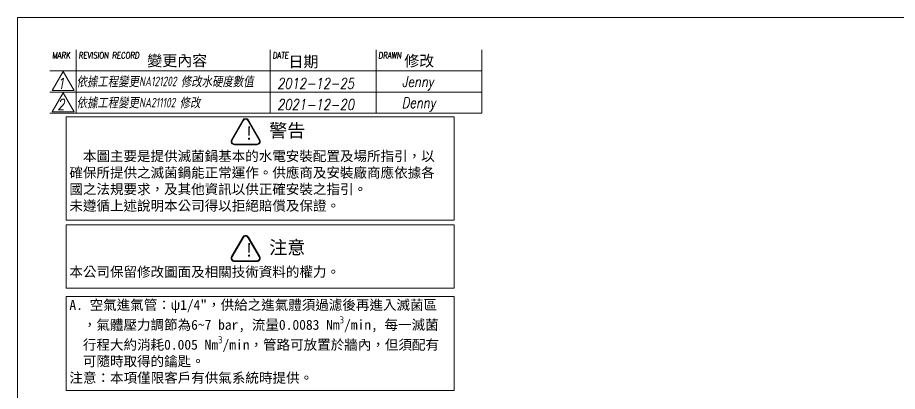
# Model space of a CAD drawing. Header units: millimetres. Extents: x -207391 to -140183, y -25011 to -12692.
# Drawn here: x -207391 to -200738, y -19598 to -16771 of the extents above; entities that cross this region are included whole.
import ezdxf

# ---------------------------------------------------------------- set-up
doc = ezdxf.new("R2010")
doc.units = ezdxf.units.MM
doc.layers.get('0').update_dxf_attribs({"lineweight": 25})
for name, color, linetype, lineweight in [('D', 3, 'Continuous', 13), ('F', 7, 'Continuous', 15), ('T', 4, 'Continuous', 15)]:
    doc.layers.add(name, color=color, linetype=linetype, lineweight=lineweight)
doc.styles.get("Standard").update_dxf_attribs({"font": 'KAIU.TTF'})
doc.styles.add('STU25', font='isocp2.shx')
doc.styles.add('Text', font='romans.shx', dxfattribs={"width": 0.8, "oblique": 10})

msp = doc.modelspace()

# ---------------------------------------------------------------- hatches: boundary and pattern name
at = {"layer": 'D'}
h = msp.add_hatch(color=11, dxfattribs=at)
edge = h.paths.add_edge_path()
edge.add_line((-205688.41, -17547.043), (-205773.769, -17694.889))
edge.add_arc((-205752.118, -17707.389), 25, 149.9999999, 270)
edge.add_line((-205752.118, -17732.389), (-205581.4, -17732.389))
edge.add_arc((-205581.4, -17707.389), 25, 270, 389.9999999)
edge.add_line((-205559.75, -17694.889), (-205645.109, -17547.043))
edge.add_arc((-205666.759, -17559.543), 25, 30, 150)
edge = h.paths.add_edge_path(flags=16)
edge.add_arc((-205666.759, -17559.543), 20, 30, 150)
edge.add_line((-205684.08, -17549.543), (-205769.439, -17697.389))
edge.add_arc((-205752.118, -17707.389), 20, 149.9999999, 270)
edge.add_line((-205752.118, -17727.389), (-205581.4, -17727.389))
edge.add_arc((-205581.4, -17707.389), 20, 270, 389.9999999)
edge.add_line((-205564.08, -17697.389), (-205649.439, -17549.543))
h = msp.add_hatch(color=11, dxfattribs=at)
edge = h.paths.add_edge_path()
edge.add_ellipse((-205752.118, -18591.384), major_axis=(25, 0), ratio=1, start_angle=149.9999999, end_angle=270)
edge.add_line((-205752.118, -18616.384), (-205581.4, -18616.384))
edge.add_ellipse((-205581.4, -18591.384), major_axis=(25, 0), ratio=1, start_angle=270, end_angle=389.9999999)
edge.add_line((-205559.75, -18578.884), (-205645.109, -18431.038))
edge.add_ellipse((-205666.759, -18443.538), major_axis=(25, 0), ratio=1, start_angle=30, end_angle=150)
edge.add_line((-205688.41, -18431.038), (-205773.769, -18578.884))
edge = h.paths.add_edge_path(flags=16)
edge.add_ellipse((-205752.118, -18591.384), major_axis=(20, 0), ratio=1, start_angle=149.9999999, end_angle=270)
edge.add_line((-205752.118, -18611.384), (-205581.4, -18611.384))
edge.add_ellipse((-205581.4, -18591.384), major_axis=(20, 0), ratio=1, start_angle=270, end_angle=389.9999999)
edge.add_line((-205564.08, -18581.384), (-205649.439, -18433.538))
edge.add_ellipse((-205666.759, -18443.538), major_axis=(20, 0), ratio=1, start_angle=30, end_angle=150)
edge.add_line((-205684.08, -18433.538), (-205769.439, -18581.384))

# ---------------------------------------------------------------- linework, layer by layer
at = {"layer": 'D', "color": 11}
for p, q in [((-205688.41, -17547.043), (-205773.769, -17694.889)), ((-205684.08, -17549.543), (-205769.439, -17697.389)), ((-205649.439, -17549.543), (-205564.08, -17697.389)), ((-205645.109, -17547.043), (-205559.75, -17694.889)), ((-205752.118, -17727.389), (-205581.4, -17727.389)), ((-205752.118, -17732.389), (-205581.4, -17732.389)), ((-205688.41, -18431.038), (-205773.769, -18578.884)), ((-205684.08, -18433.538), (-205769.439, -18581.384)), ((-205649.439, -18433.538), (-205564.08, -18581.384)), ((-205645.109, -18431.038), (-205559.75, -18578.884)), ((-205752.118, -18611.384), (-205581.4, -18611.384)), ((-205752.118, -18616.384), (-205581.4, -18616.384))]:
    msp.add_line(p, q, dxfattribs=at)
for points in [[(-207023.685, -17520.75), (-204091.029, -17520.75), (-204091.029, -18302.942), (-207023.685, -18302.942)], [(-207023.685, -18337.341), (-204091.029, -18337.341), (-204091.029, -18818.137), (-207023.685, -18818.137)], [(-207023.685, -18881.188), (-204091.029, -18881.188), (-204091.029, -19592.067), (-207023.685, -19592.067)]]:
    msp.add_lwpolyline(points, close=True, dxfattribs=at)
for centre, radius, start, end in [((-205666.759, -17559.543), 25, 30, 150), ((-205666.759, -17559.543), 20, 30, 150), ((-205752.118, -17707.389), 25, 149.9999999, 270), ((-205581.4, -17707.389), 25, 270, 29.9999999), ((-205752.118, -17707.389), 20, 149.9999999, 270), ((-205581.4, -17707.389), 20, 270, 29.9999999), ((-205666.759, -18443.538), 25, 30, 150), ((-205666.759, -18443.538), 20, 30, 150), ((-205752.118, -18591.384), 25, 149.9999999, 270), ((-205752.118, -18591.384), 20, 149.9999999, 270), ((-205581.4, -18591.384), 25, 270, 29.9999999), ((-205581.4, -18591.384), 20, 270, 29.9999999)]:
    msp.add_arc(centre, radius, start, end, dxfattribs=at)
at = {"layer": 'F', "color": 7}
for p, q in [((-206947.539, -17014.68), (-206947.539, -17494.68)), ((-205480.739, -17494.68), (-205480.739, -17014.68)), ((-204680.739, -17494.68), (-204680.739, -17014.68)), ((-203880.739, -17494.68), (-203880.739, -17014.68)), ((-203880.739, -17174.68), (-207147.539, -17174.68)), ((-207147.539, -17334.68), (-203880.739, -17334.68)), ((-207147.539, -17494.68), (-203880.739, -17494.68))]:
    msp.add_line(p, q, dxfattribs=at)
at = {"layer": 'F'}
msp.add_line((-203880.739, -17014.68), (-203880.739, -17334.68), dxfattribs=at)
at = {"layer": 'F', "color": 6}
msp.add_lwpolyline([(-207391.113, -16771.106), (-207391.113, -25011.106), (-195671.113, -25011.106), (-195671.113, -16771.106)], close=True, dxfattribs=at)
msp.add_lwpolyline([(-207391.113, -16771.106), (-207391.113, -25011.106), (-195671.113, -25011.106), (-195671.113, -16771.106)], close=True, dxfattribs=at)
at = {"layer": 'F', "color": 7}
for points in [[(-207046.013, -17179.719), (-207129.116, -17323.658), (-206962.91, -17323.658)], [(-207046.013, -17339.719), (-207129.116, -17483.658), (-206962.91, -17483.658)]]:
    msp.add_lwpolyline(points, close=True, dxfattribs=at)

# ---------------------------------------------------------------- texts
at = {"lineweight": -3}
for s, p in [('變更內容', (-206410.353, -17138.044)), ('日期', (-205343.542, -17145.955)), ('修改', (-204467.562, -17139.626))]:
    msp.add_text(s, height=83.0297, dxfattribs=at).set_placement(p)
at = {"layer": 'D', "color": 11, "attachment_point": 1, "style": 'STU25'}
for s, insert, char_height in [('{\\f標楷體|b0|i0|c136|p65;警告}', (-205488.557, -17574.904), 100), ('{\\f標楷體|b0|i0|c136|p65;!}', (-205675.07, -17594.272), 100), ('\\A1;\\P{\\f標楷體|b0|i0|c136|p65;  本圖主要是提供滅菌鍋基本的水電安裝配置及場所指引，以\\P確保所提供之滅菌鍋能正常運作。供應商及安裝廠商應依據各\\P國之法規要求，及其他資訊以供正確安裝之指引。\\P未遵循上述說明本公司得以拒絕賠償及保證。\\P\\P\\P\\P本公司保留修改圖面及相關技術資料的權力。\\P\\PA. 空氣進氣管：\\f新細明體|b0|i0|c136|p16;ψ\\f標楷體|b0|i0|c136|p65;1/4"，供給之進氣體須過濾後再進入滅菌區\\P  ，氣體壓力調節為6~7 bar, 流量0.0083 Nm\\Fisocp2.shx;\\H0.7x;\\S3^ ;\\f標楷體|b0|i0|c136|p65;\\H1.429x;/min, 每一滅菌\\P  行程大約消耗0.005 Nm\\Fisocp2.shx;\\H0.7x;\\S3^ ;\\f標楷體|b0|i0|c136|p65;\\H1.429x;/min，管路可放置於牆內，但須配有\\P  可隨時取得的鑰匙。\\P注意：本項僅限客戶有供氣系統時提供。}', (-206999.313, -17655.885), 75), ('{\\f標楷體|b0|i0|c136|p65;!}', (-205675.07, -18478.268), 100), ('{\\f標楷體|b0|i0|c136|p65;注意}', (-205488.557, -18458.899), 100)]:
    msp.add_mtext(s, dxfattribs=dict(at, insert=insert, char_height=char_height))
at = {"layer": 'F', "color": 1, "lineweight": 15, "style": 'Text', "oblique": 5, "width": 0.8}
for s, p in [('MARK', (-207129.848, -17080.724)), ('REVISION RECORD', (-206929.848, -17080.724)), ('DATE', (-205463.048, -17080.724)), ('DRAWN', (-204663.048, -17080.724))]:
    msp.add_text(s, height=48, dxfattribs=at).set_placement(p)
at = {"layer": 'T', "lineweight": 20, "style": 'Text', "oblique": 10, "width": 0.8}
for s, p in [('1', (-207089.513, -17309.015)), ('2012-12-25', (-205427.993, -17308.969)), ('Jenny', (-204485.505, -17294.925)), ('2', (-207089.513, -17469.015)), ('2021-12-20', (-205427.993, -17468.969)), ('Denny', (-204485.505, -17454.925))]:
    msp.add_text(s, height=80, dxfattribs=at).set_placement(p)
at = {"layer": 'T', "linetype": 'Continuous', "lineweight": 20, "char_height": 71.9992, "attachment_point": 1, "style": 'Text'}
for s, insert in [('{\\fDFKai-SB|b0|i0|c136|p65;依據工程變更\\Fisocp2.shx;NA121202 \\fDFKai-SB|b0|i0|c136|p65;修改水硬度數值}', (-206944.396, -17217.754)), ('{\\fDFKai-SB|b0|i0|c136|p65;依據工程變更\\Fisocp2.shx|c136;NA211102 \\fDFKai-SB|b0|i0|c136|p65;修改}', (-206944.396, -17377.754))]:
    msp.add_mtext(s, dxfattribs=dict(at, insert=insert))

doc.saveas('drawing.dxf')
